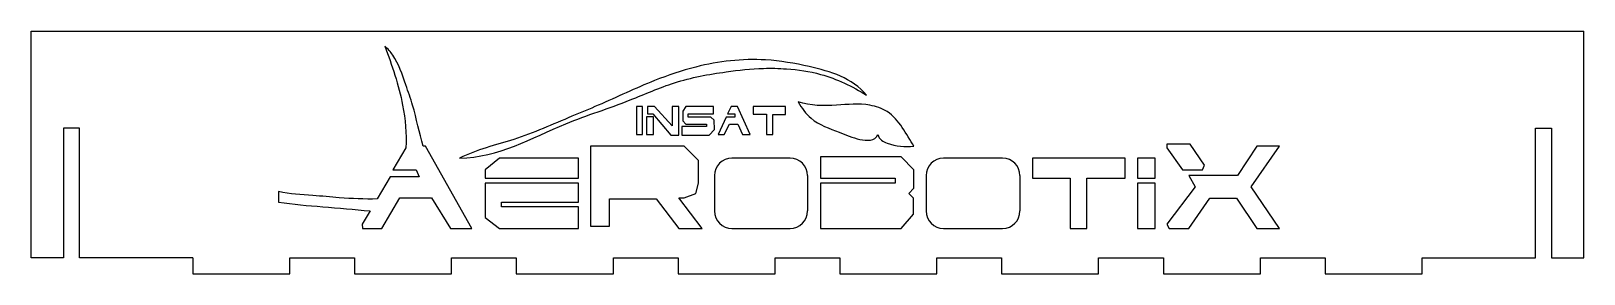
# Model space of a CAD drawing. Header units: millimetres. Extents: x -385 to 95, y -67 to 8.
import ezdxf

# ---------------------------------------------------------------- set-up
doc = ezdxf.new("R2010")
doc.units = ezdxf.units.MM

msp = doc.modelspace()

# ---------------------------------------------------------------- linework, layer by layer
at = {"color": 7, "linetype": 'Continuous', "lineweight": 25}
for p, q in [((-385.25, -61.55), (-385.25, 8.45)), ((-385.25, 8.45), (94.75, 8.45)), ((94.75, -61.55), (94.75, 8.45)), ((-196.25, -14.81), (-198.08, -14.81)), ((-198.08, -14.81), (-198.08, -23.51)), ((-196.25, -23.51), (-196.25, -14.81)), ((-195, -18.03), (-195, -23.51)), ((-192.87, -18.03), (-195, -18.03)), ((-192.53, -14.81), (-194.73, -14.81)), ((-194.73, -14.81), (-194.73, -17.13)), ((-194.73, -17.13), (-193.09, -17.13)), ((-193.09, -17.13), (-187.48, -23.73)), ((-192.87, -23.51), (-192.87, -18.03)), ((-187.04, -20.78), (-192.53, -14.81)), ((-185.04, -14.81), (-187.04, -14.81)), ((-187.04, -14.81), (-187.04, -20.78)), ((-185.04, -23.73), (-185.04, -14.81)), ((-182.82, -14.81), (-183.81, -16.24)), ((-183.81, -16.24), (-183.81, -19.3)), ((-174.31, -14.81), (-182.82, -14.81)), ((-182.12, -18.11), (-182.12, -17.13)), ((-182.12, -17.13), (-174.31, -17.13)), ((-175.14, -18.11), (-182.12, -18.11)), ((-174.1, -19.08), (-175.14, -18.11)), ((-174.31, -17.13), (-174.31, -14.81)), ((-174, -21.99), (-174.1, -19.08)), ((-170.38, -18.11), (-172.9, -23.51)), ((-167.68, -18.11), (-170.38, -18.11)), ((-168.83, -14.81), (-169.97, -17.13)), ((-169.97, -17.13), (-167.68, -17.13)), ((-166.92, -14.81), (-168.83, -14.81)), ((-167.68, -17.13), (-167.68, -18.11)), ((-163, -23.51), (-166.92, -14.81)), ((-152.01, -14.81), (-162.06, -14.81)), ((-162.06, -14.81), (-162.06, -17.21)), ((-162.06, -17.21), (-157.92, -17.21)), ((-157.92, -17.21), (-157.92, -23.51)), ((-155.93, -23.51), (-155.93, -17.3)), ((-155.93, -17.3), (-152.01, -17.3)), ((-152.01, -17.3), (-152.01, -14.81)), ((-370.25, -21.55), (-375.25, -21.55)), ((-375.25, -21.55), (-375.25, -61.55)), ((-370.25, -61.55), (-370.25, -21.55)), ((-198.08, -23.51), (-196.25, -23.51)), ((-195, -23.51), (-192.87, -23.51)), ((-187.48, -23.73), (-185.04, -23.73)), ((-176.44, -20.99), (-184.08, -20.99)), ((-184.08, -20.99), (-184.08, -23.73)), ((-184.08, -23.73), (-175.63, -23.73)), ((-183.81, -19.3), (-182.82, -20.29)), ((-182.82, -20.29), (-176.44, -20.29)), ((-176.44, -20.29), (-176.44, -20.99)), ((-175.63, -23.73), (-174, -21.99)), ((-172.9, -23.51), (-170.99, -23.51)), ((-170.99, -23.51), (-169.4, -20.29)), ((-169.4, -20.29), (-166.8, -20.29)), ((-166.8, -20.29), (-165.36, -23.51)), ((-165.36, -23.51), (-163, -23.51)), ((-157.92, -23.51), (-155.93, -23.51)), ((79.75, -21.55), (84.75, -21.55)), ((79.75, -61.55), (79.75, -21.55)), ((84.75, -21.55), (84.75, -61.55)), ((-269.4, -27.57), (-273.43, -34.39)), ((-263.29, -27.1), (-264.04, -27.1)), ((-249.04, -52.49), (-263.29, -27.1)), ((-183.41, -27.1), (-212.37, -27.1)), ((-212.37, -27.1), (-212.37, -51.84)), ((-178.96, -31.54), (-183.41, -27.1)), ((-26.95, -26.51), (-34.14, -26.51)), ((-34.14, -26.51), (-34.14, -27.57)), ((-34.14, -27.57), (-29.34, -34.39)), ((-22.57, -32.95), (-26.95, -26.51)), ((-6.31, -27.1), (-12.34, -36.19)), ((-8.07, -39.69), (0.62, -27.1)), ((0.62, -27.1), (-6.31, -27.1)), ((-240.46, -30.8), (-244.89, -34.39)), ((-216.07, -30.8), (-240.46, -30.8)), ((-216.07, -37), (-216.07, -30.8)), ((-178.96, -38.55), (-178.96, -31.54)), ((-150.63, -30.8), (-168.62, -30.8)), ((-116.33, -30.42), (-141.19, -30.42)), ((-141.19, -30.42), (-141.19, -37)), ((-112.35, -34.39), (-116.33, -30.42)), ((-84.95, -30.8), (-103.22, -30.8)), ((-47.07, -30.8), (-75.67, -30.8)), ((-75.67, -30.8), (-75.67, -37)), ((-47.07, -37), (-47.07, -30.8)), ((-43.22, -30.8), (-43.22, -37)), ((-37.75, -30.8), (-43.22, -30.8)), ((-37.75, -37), (-37.75, -30.8)), ((-23.11, -34.39), (-22.57, -32.95)), ((-274.21, -36.54), (-278.26, -43.39)), ((-265.24, -36.54), (-274.21, -36.54)), ((-273.43, -34.39), (-266.24, -34.39)), ((-266.24, -34.39), (-265.24, -36.54)), ((-244.89, -34.39), (-244.89, -37)), ((-244.89, -37), (-216.07, -37)), ((-174, -36.19), (-174, -47.1)), ((-145.25, -36.19), (-145.25, -47.1)), ((-141.19, -37), (-118.13, -37)), ((-118.13, -37), (-118.13, -38.55)), ((-112.35, -40.09), (-112.35, -34.39)), ((-108.61, -36.19), (-108.61, -47.1)), ((-79.56, -47.1), (-79.56, -36.19)), ((-75.67, -37), (-64.05, -37)), ((-64.05, -37), (-64.05, -52.49)), ((-58.93, -52.49), (-58.93, -37)), ((-58.93, -37), (-47.07, -37)), ((-43.22, -37), (-37.75, -37)), ((-29.34, -34.39), (-23.11, -34.39)), ((-12.34, -36.19), (-27.42, -36.19)), ((-27.42, -36.19), (-25.45, -39.69)), ((-308.74, -41.08), (-308.74, -44.36)), ((-276.83, -52.49), (-271.24, -43.02)), ((-271.24, -43.02), (-261.42, -43.02)), ((-261.42, -43.02), (-255.61, -52.49)), ((-216.07, -38.55), (-244.89, -38.55)), ((-244.89, -38.55), (-244.89, -49.14)), ((-216.07, -44.36), (-216.07, -38.55)), ((-177.82, -52.49), (-185.04, -43.02)), ((-185.04, -43.02), (-183.41, -43.02)), ((-183.41, -43.02), (-179.76, -41.67)), ((-179.76, -41.67), (-178.96, -38.55)), ((-118.13, -38.55), (-141.19, -38.55)), ((-141.19, -38.55), (-141.19, -52.49)), ((-113.93, -41.67), (-112.35, -40.09)), ((-112.5, -43.1), (-113.93, -41.67)), ((-112.5, -48.13), (-112.5, -43.1)), ((-37.75, -38.55), (-43.22, -38.55)), ((-43.22, -38.55), (-43.22, -52.49)), ((-37.75, -52.49), (-37.75, -38.55)), ((-25.45, -39.69), (-34.14, -51.21)), ((-27.42, -52.52), (-20.93, -43.1)), ((-20.93, -43.1), (-12.69, -43.1)), ((-12.69, -43.1), (-6.31, -52.49)), ((0.62, -52.49), (-8.07, -39.69)), ((-280.45, -47.1), (-282.88, -51.21)), ((-239.8, -45.8), (-239.8, -44.36)), ((-239.8, -44.36), (-216.07, -44.36)), ((-216.07, -45.8), (-239.8, -45.8)), ((-216.07, -52.49), (-216.07, -45.8)), ((-206.45, -51.84), (-206.45, -43.39)), ((-206.45, -43.39), (-191.99, -43.39)), ((-191.99, -43.39), (-185.04, -52.49)), ((-282.88, -51.21), (-282.77, -52.49)), ((-282.77, -52.49), (-276.83, -52.49)), ((-255.61, -52.49), (-249.04, -52.49)), ((-244.89, -49.14), (-240.46, -52.49)), ((-240.46, -52.49), (-216.07, -52.49)), ((-212.37, -51.84), (-206.45, -51.84)), ((-185.04, -52.49), (-177.82, -52.49)), ((-168.62, -52.49), (-150.63, -52.49)), ((-141.19, -52.49), (-116.33, -52.49)), ((-116.33, -52.49), (-112.5, -48.13)), ((-103.22, -52.49), (-84.95, -52.49)), ((-64.05, -52.49), (-58.93, -52.49)), ((-43.22, -52.49), (-37.75, -52.49)), ((-34.14, -51.21), (-33.5, -52.52)), ((-33.5, -52.52), (-27.42, -52.52)), ((-6.31, -52.49), (0.62, -52.49)), ((-375.25, -61.55), (-385.25, -61.55)), ((-335.25, -61.55), (-370.25, -61.55)), ((-335.25, -61.55), (-335.25, -66.55)), ((-305.25, -61.55), (-285.25, -61.55)), ((-305.25, -66.55), (-305.25, -61.55)), ((-285.25, -61.55), (-285.25, -66.55)), ((-255.25, -61.55), (-235.25, -61.55)), ((-255.25, -66.55), (-255.25, -61.55)), ((-235.25, -61.55), (-235.25, -66.55)), ((-205.25, -61.55), (-185.25, -61.55)), ((-205.25, -66.55), (-205.25, -61.55)), ((-185.25, -61.55), (-185.25, -66.55)), ((-155.25, -61.55), (-135.25, -61.55)), ((-155.25, -66.55), (-155.25, -61.55)), ((-135.25, -61.55), (-135.25, -66.55)), ((-105.25, -61.55), (-85.25, -61.55)), ((-105.25, -66.55), (-105.25, -61.55)), ((-85.25, -61.55), (-85.25, -66.55)), ((-55.25, -61.55), (-35.25, -61.55)), ((-55.25, -66.55), (-55.25, -61.55)), ((-35.25, -61.55), (-35.25, -66.55)), ((-5.25, -61.55), (14.75, -61.55)), ((-5.25, -66.55), (-5.25, -61.55)), ((14.75, -61.55), (14.75, -66.55)), ((44.75, -61.55), (79.75, -61.55)), ((44.75, -66.55), (44.75, -61.55)), ((84.75, -61.55), (94.75, -61.55)), ((-335.25, -66.55), (-305.25, -66.55)), ((-285.25, -66.55), (-255.25, -66.55)), ((-235.25, -66.55), (-205.25, -66.55)), ((-185.25, -66.55), (-155.25, -66.55)), ((-135.25, -66.55), (-105.25, -66.55)), ((-85.25, -66.55), (-55.25, -66.55)), ((-35.25, -66.55), (-5.25, -66.55)), ((14.75, -66.55), (44.75, -66.55))]:
    msp.add_line(p, q, dxfattribs=at)
for centre, start, end in [((-168.62, -36.19), 90, 180), ((-150.63, -36.19), 0, 90), ((-103.22, -36.19), 90, 180), ((-84.95, -36.19), 0, 90), ((-168.62, -47.1), 180, 270), ((-150.63, -47.1), 270, 0), ((-103.22, -47.1), 180, 270), ((-84.95, -47.1), 270, 0)]:
    msp.add_arc(centre, 5.38, start, end, dxfattribs=at)
for points, knots in [([(-264.04, -27.1), (-265.27, -22.92), (-266.47, -16.43), (-269.81, -7.15), (-271.92, -0.46), (-274.95, 2.98), (-275.94, 3.8)], [0, 0, 0, 0, 0.3882102, 0.5839268, 0.882923, 0.9939869, 0.9939869, 0.9939869, 0.9939869]), ([(-275.94, 3.8), (-273.67, -2.13), (-270.19, -12.39), (-269.13, -23.17), (-269.4, -27.57)], [0, 0, 0, 0, 0.591156, 1, 1, 1, 1]), ([(-126.99, -11.38), (-131.49, -5.99), (-142.6, -2.67), (-160.78, 0.53), (-177.28, -1.41), (-194.37, -7.22), (-206.77, -13.23), (-221.31, -19.14), (-235.31, -25.47), (-247.48, -28.07), (-252.81, -30.8)], [0, 0, 0, 0, 0.150329, 0.252439, 0.414342, 0.514799, 0.6567, 0.722771, 0.867027, 1, 1, 1, 1]), ([(-252.81, -30.8), (-240.76, -30.55), (-224.44, -20.92), (-201.95, -13.97), (-186.04, -6.73), (-171.96, -4.22), (-160.35, -2.9), (-150.54, -3.13), (-139.43, -4.71), (-131.37, -8.58), (-126.99, -11.38)], [0, 0, 0, 0, 0.263229, 0.423654, 0.534863, 0.658763, 0.746702, 0.800187, 0.881407, 1, 1, 1, 1]), ([(-112.35, -27.1), (-114.71, -23.5), (-117.74, -16.88), (-127.47, -13.65), (-136.81, -14.67), (-144.26, -14.7), (-148.12, -13.43)], [0, 0, 0, 0, 0.326564, 0.464231, 0.711528, 1, 1, 1, 1]), ([(-148.12, -13.43), (-147.04, -15.26), (-143.86, -19.86), (-136.16, -22.34), (-129.7, -25.29), (-124.42, -25.59), (-123.53, -23.51)], [0, 0, 0, 0, 0.222563, 0.555789, 0.790592, 1, 1, 1, 1]), ([(-123.53, -23.51), (-123.16, -24.96), (-119.35, -27.17), (-115.13, -27.26), (-112.35, -27.1)], [0, 0, 0, 0, 0.328242, 1, 1, 1, 1]), ([(-278.26, -43.39), (-282.16, -43.48), (-288.81, -43.21), (-298.95, -42.15), (-305.25, -41.96), (-308.74, -41.08)], [0, 0, 0, 0, 0.382817, 0.650677, 1, 1, 1, 1]), ([(-308.74, -44.36), (-304.22, -45.08), (-294.77, -45.81), (-285.33, -46.58), (-280.45, -47.1)], [0, 0, 0, 0, 0.482839, 1, 1, 1, 1])]:
    msp.add_open_spline(points, degree=3, knots=knots, dxfattribs=at)

doc.saveas('drawing.dxf')
